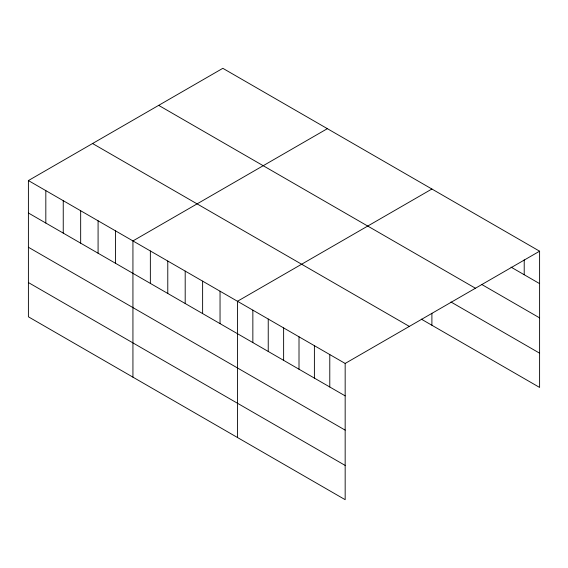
<?xml version="1.0" encoding="UTF-8"?>
<svg xmlns="http://www.w3.org/2000/svg" width="568" height="568" viewBox="0 0 568 568"><rect width="100%" height="100%" fill="white"/><g stroke="black" fill="none" stroke-linecap="round" stroke-linejoin="round"><path stroke-width="0.85" d="M28.4 180.567L345.166 363.449L345.166 499.684L28.4 316.802L28.4 180.567L222.834 68.316L539.6 251.198L539.6 387.433L421.293 319.131M327.367 128.666L132.933 240.924L132.933 377.152M431.9 189.016L237.467 301.274L237.467 437.509M345.166 363.449L539.6 251.198M511.03 267.123L539.6 283.624M481.721 284.461L539.6 317.874M158.671 105.357L475.437 288.239M450.949 301.991L539.6 353.175M92.563 143.526L409.329 326.408M28.4 212.993L345.166 395.875M28.4 247.25L345.166 430.132M28.4 282.544L345.166 465.426M524.214 259.839L524.214 274.734M431.9 313.259L431.9 325.251M329.781 354.567L329.781 386.993M314.395 345.685L314.395 378.11M299.009 336.803L299.009 369.228M283.624 327.921L283.624 360.346M268.238 319.038L268.238 351.464M252.852 310.156L252.852 342.582M220.043 291.214L220.043 323.639M202.62 281.153L202.62 313.579M185.196 271.099L185.196 303.518M167.78 261.039L167.78 293.464M150.357 250.978L150.357 283.404M115.51 230.864L115.51 263.289M98.087 220.803L98.087 253.229M80.663 210.742L80.663 243.168M63.247 200.689L63.247 233.107M45.823 190.628L45.823 223.054"/></g></svg>
